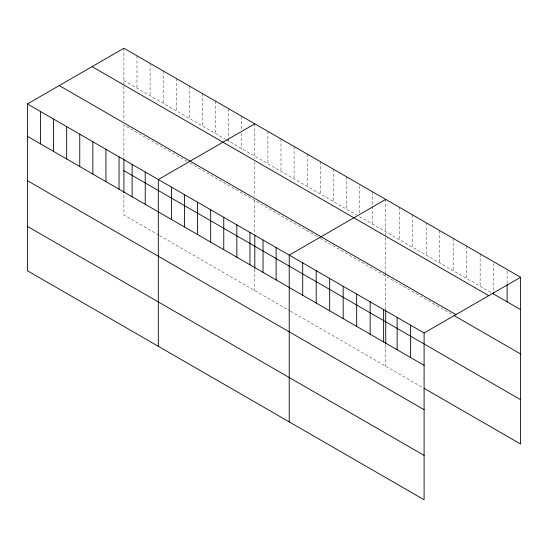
<?xml version="1.0" encoding="UTF-8"?>
<svg xmlns="http://www.w3.org/2000/svg" width="548" height="548" viewBox="0 0 548 548"><rect width="100%" height="100%" fill="white"/><g stroke="black" fill="none" stroke-linecap="round" stroke-linejoin="round"><path stroke-width="0.41" stroke-dasharray="2.74 2.06" d="M123.903 80.583L225.721 139.37M226.454 139.788L356.632 214.946M359.543 216.631L491.494 292.81M187.176 161.475L123.903 124.944L123.903 157.954M190.088 163.153L319.539 237.894M320.272 238.318L453.162 315.038M158.817 235.167L123.903 215.015L123.903 192.834M159.543 235.585L289.721 310.743M290.454 311.168L423.351 387.895M507.112 271.185L507.112 283.953M493.625 263.403L493.625 291.488M480.137 253.909L480.137 286.255M466.649 246.121L466.649 278.466M453.162 238.339L453.162 270.678M439.674 230.55L439.674 262.896M426.186 222.762L426.186 255.108M412.699 214.974L412.699 247.319M399.211 207.192L399.211 239.531M385.724 199.404L385.724 236.674M385.724 237.496L385.724 272.822M385.724 273.644L385.724 309.963M385.724 344.815L385.724 366.174M372.633 191.841L372.633 224.187M359.543 185.991L359.543 213.227M346.452 176.73L346.452 209.069M333.362 169.168L333.362 201.513M320.272 161.612L320.272 193.958M307.181 154.057L307.181 186.395M294.084 146.494L294.084 178.84M280.994 138.939L280.994 171.284M267.904 131.383L267.904 163.722M254.813 123.821L254.813 158.632M254.813 161.913L254.813 196.417M254.813 200.527L254.813 233.537M254.813 269.232L254.813 290.591M241.723 116.265L241.723 129.883M241.723 133.287L241.723 148.611M228.632 108.703L228.632 137.644M228.632 138.493L228.632 141.048M215.542 101.147L215.542 133.493M202.452 93.592L202.452 125.93M189.361 86.029L189.361 118.375M176.271 78.474L176.271 110.819M163.181 70.918L163.181 103.257M150.09 63.356L150.09 95.701M136.993 55.8L136.993 88.146M123.903 48.245L123.903 85.515M123.903 86.337L123.903 120.841"/><path stroke-width="0.82" d="M27.4 103.956L424.097 332.985L424.097 499.755L27.4 270.726L27.4 103.956L123.903 48.245L520.6 277.274L520.6 444.044L424.056 388.306M254.813 123.821L158.31 179.539L158.31 346.309M385.724 199.404L289.221 255.121L289.221 421.885M424.097 332.985L520.6 277.274M492.207 293.221L520.6 309.613M92.057 66.63L488.754 295.66M59.246 85.57L455.943 314.6M453.874 315.449L520.6 353.974M123.903 170.654L520.6 399.684M27.4 136.301L424.097 365.331M27.4 180.662L424.097 409.692M27.4 226.365L424.097 455.395M507.112 284.802L507.112 301.825M493.625 292.337L493.625 294.043M410.61 325.204L410.61 357.543M397.122 317.415L397.122 349.761M385.724 310.805L385.724 343.993M383.634 309.627L383.634 341.973M370.147 301.838L370.147 334.184M356.659 294.057L356.659 326.396M343.171 286.268L343.171 318.607M329.684 278.48L329.684 310.826M316.196 270.691L316.196 303.037M302.708 262.903L302.708 295.249M276.13 247.559L276.13 279.905M263.04 240.003L263.04 272.349M254.813 235.229L254.813 268.41M249.943 232.448L249.943 264.787M236.852 224.886L236.852 257.231M223.762 217.33L223.762 249.669M210.672 209.768L210.672 242.113M197.581 202.212L197.581 234.558M184.491 194.656L184.491 226.995M171.401 187.094L171.401 219.44M145.22 171.983L145.22 204.322M132.13 164.421L132.13 196.766M123.903 158.804L123.903 192.834M119.039 156.865L119.039 189.211M105.949 149.309L105.949 181.648M92.852 141.747L92.852 174.093M79.761 134.192L79.761 166.537M66.671 126.636L66.671 158.975M53.581 119.074L53.581 151.419M40.49 111.518L40.49 143.864"/></g></svg>
